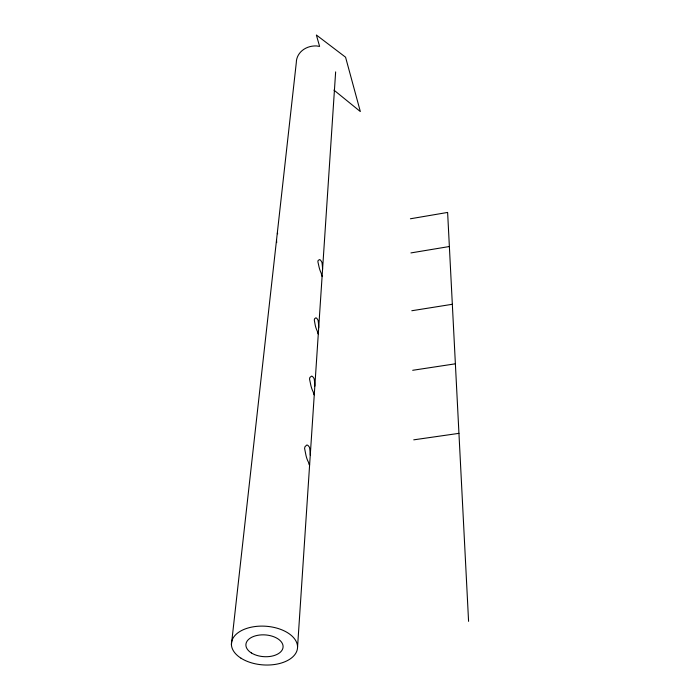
<?xml version="1.0" encoding="UTF-8"?>
<svg xmlns="http://www.w3.org/2000/svg" width="700" height="700" viewBox="0 0 700 700"><rect width="100%" height="100%" fill="white"/><g stroke="black" fill="none" stroke-linecap="round" stroke-linejoin="round"><path stroke-width="1.05" d="M297.553 647.124L335.641 71.89M231.42 644.639L296.301 62.641A19.959 17.325 6.8 0 1 316.496 45.938L319.611 46.419L316.365 35L345.564 57.199L360.342 111.562L333.953 90.116M309.627 464.782L309.549 464.914A10.176 1.242 87.4 0 1 308.534 462.306A10.167 3.106 76.9 0 1 306.014 455.534L304.596 448.455L304.955 446.749L306.74 445.043A10.167 3.106 76.9 0 1 309.531 447.466A10.176 1.242 87.4 0 1 310.24 454.423L310.266 455.166M314.265 394.721L314.195 394.809A9.564 1.111 87 0 1 313.259 392A9.564 2.791 75.9 0 1 310.879 385.49L309.531 378.998L309.864 377.493L311.535 376.119A9.564 2.791 75.9 0 1 314.151 378.735A9.572 1.111 87 0 1 314.816 385.42L314.834 386.12M318.308 333.743L318.132 333.874A8.242 0.919 86.7 0 1 317.345 331.196A8.242 2.301 75.1 0 1 315.297 325.509L314.291 320.014L314.571 318.789L315.831 317.809A8.242 2.301 75.1 0 1 318.08 320.303A8.242 0.919 86.7 0 1 318.649 326.165L318.701 327.749M322.114 276.246L322.044 276.273A8.601 0.91 86.4 0 1 321.239 273.21A8.601 2.284 74.4 0 1 319.104 267.199L317.87 261.625L318.15 260.435L319.637 259.569A8.61 2.284 74.4 0 1 321.965 262.412A8.601 0.91 86.5 0 1 322.551 268.625L322.578 269.238M410.41 218.776L447.624 212.433L468.58 621.355M410.926 252.919L449.374 246.523M411.801 310.739L452.331 304.281M412.694 370.291L455.385 363.808M413.744 439.836L458.946 433.352M277.279 233.266L277.366 233.266A8.286 1.137 86.3 0 1 277.681 233.809M276.544 239.829L276.561 240.432A8.286 1.137 86.3 0 0 276.71 242.594M241.01 658.201A33.127 19.381 3.9 0 0 296.398 652.085A33.127 19.381 3.9 0 0 256.034 626.43A33.127 19.381 3.9 0 0 241.01 658.201M251.379 652.942A18.629 10.902 3.9 0 0 282.476 649.381A18.629 10.902 3.9 0 0 259.621 635.031A18.629 10.902 3.9 0 0 251.379 652.942"/></g></svg>
